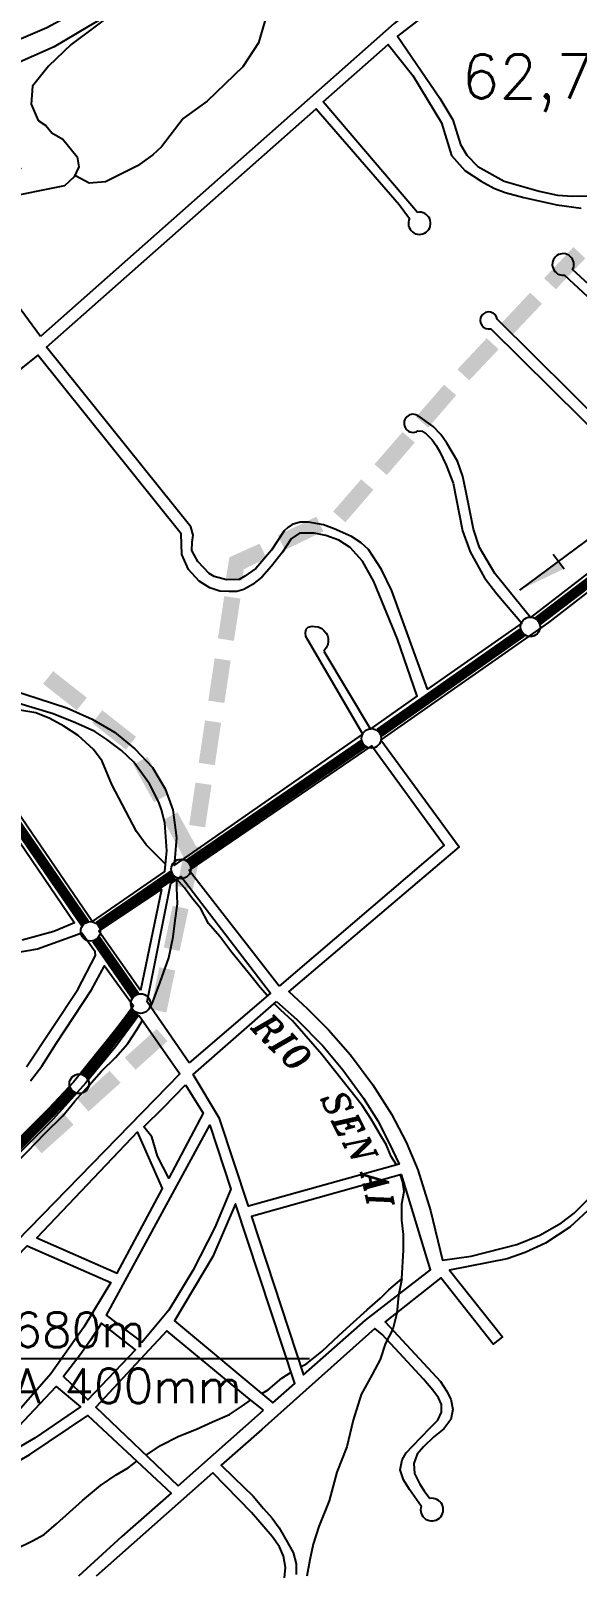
# Model space of a CAD drawing. Extents: x 634485 to 639947, y 7518235 to 7523566.
# Drawn here: x 637661 to 638096, y 7520969 to 7522191 of the extents above; entities that cross this region are included whole.
import ezdxf

# ---------------------------------------------------------------- set-up
doc = ezdxf.new("R2010")
doc.units = 0
doc.header["$LTSCALE"] = 80
doc.header["$MEASUREMENT"] = 0
for name, color, linetype in [('ESTACAO', 5, 'CONTINUOUS'), ('LIMITE-BACIA', 3, 'CONTINUOUS'), ('RIO', 4, 'CONTINUOUS'), ('RUA', 7, 'CONTINUOUS'), ('TEXTO', 5, 'CONTINUOUS'), ('TEXTO2', 5, 'CONTINUOUS')]:
    doc.layers.add(name, color=color, linetype=linetype)
doc.styles.add('GOTHICI', font='ITALICT8.SHX', dxfattribs={"height": 1.641651})
doc.styles.get("Standard").update_dxf_attribs({"font": 'ROMANSBR.shx', "height": 3})

msp = doc.modelspace()

# ---------------------------------------------------------------- linework, layer by layer
at = {"layer": 'ESTACAO'}
for p, q in [((638146.9, 7521817.9), (638050.3, 7521746.1)), ((638077, 7521774.8), (638085.7, 7521763.2))]:
    msp.add_line(p, q, dxfattribs=at)
at = {"layer": 'ESTACAO', "const_width": 8}
for points in [[(638065, 7521721.7), (638172.7, 7521803.6)], [(637938.8, 7521632.8), (638052.4, 7521712.5)], [(637787.4, 7521528.9), (637926, 7521623.9)], [(637715.4, 7521479.3), (637774.6, 7521520)]]:
    msp.add_lwpolyline(points, dxfattribs=at)
at = {"layer": 'ESTACAO', "linetype": 'CONTINUOUS', "const_width": 8}
for points in [[(637704.6, 7521481.3), (637610.3, 7521618.3)], [(637744.5, 7521423.9), (637713.5, 7521468.5)], [(637704.7, 7521359.9), (637744.2, 7521411.3)], [(637618.8, 7521271.6), (637694.5, 7521348.2)]]:
    msp.add_lwpolyline(points, dxfattribs=at)
at = {"layer": 'ESTACAO'}
for centre in [(638058.8, 7521717), (637932.4, 7521628.3), (637932.4, 7521628.3), (637781, 7521524.5), (637709, 7521474.9), (637709, 7521474.9), (637748.9, 7521417.5), (637700, 7521353.7)]:
    msp.add_circle(centre, 7.77, dxfattribs=at)
msp.add_solid([(638085.7, 7521763.2), (638081.3, 7521769), (638050.3, 7521746.1)], dxfattribs=at)
at = {"layer": 'LIMITE-BACIA'}
for points in [[(638093.2, 7522018.9), (638102.6, 7522010), (638069.8, 7521994.1), (638079.2, 7521985.3)], [(638058.7, 7521982.7), (638068.1, 7521973.8), (638035.4, 7521957.9), (638044.7, 7521949.1)], [(638024.2, 7521946.5), (638033.6, 7521937.6), (638000.9, 7521921.7), (638010.3, 7521912.9)], [(637990.2, 7521909.5), (637999.9, 7521901.1), (637967.9, 7521883.8), (637977.6, 7521875.3)], [(637957.2, 7521871.9), (637967, 7521863.5), (637934.9, 7521846.2), (637944.7, 7521837.7)], [(637924.3, 7521834.3), (637934, 7521825.9), (637902, 7521808.6), (637911.7, 7521800.1)], [(637888.7, 7521804.5), (637894.3, 7521792.9), (637858, 7521789.8), (637863.6, 7521778.1)], [(637843.5, 7521783.1), (637849.1, 7521771.5), (637819.8, 7521772.5), (637818.4, 7521756.8)], [(637819.5, 7521772.3), (637832.2, 7521770.4), (637816.8, 7521755.5), (637829.5, 7521753.6)], [(637815.4, 7521741.4), (637828.2, 7521739.5), (637810.4, 7521707.8), (637823.1, 7521705.8)], [(637807.8, 7521692), (637820.5, 7521690.1), (637802.7, 7521658.3), (637815.5, 7521656.4)], [(637706.1, 7521660.7), (637698.1, 7521650.6), (637679.3, 7521681.8), (637671.3, 7521671.7)], [(637745.2, 7521629.6), (637737.2, 7521619.4), (637718.4, 7521650.7), (637710.4, 7521640.5)], [(637800.1, 7521642.6), (637812.9, 7521640.7), (637795.1, 7521608.9), (637807.9, 7521607)], [(637770.8, 7521583.8), (637759.5, 7521577.6), (637754.4, 7521613.6), (637743.1, 7521607.4)], [(637792.5, 7521593.2), (637805.3, 7521591.3), (637787.5, 7521559.5), (637800.2, 7521557.6)], [(637794.5, 7521539.8), (637783.2, 7521533.6), (637778.2, 7521569.6), (637766.9, 7521563.5)], [(637784.9, 7521544.2), (637797.5, 7521541.5), (637777.9, 7521510.8), (637790.5, 7521508.2)], [(637774.4, 7521495.3), (637787, 7521492.6), (637767.3, 7521462), (637779.9, 7521459.3)], [(637763.8, 7521446.4), (637776.4, 7521443.8), (637756.7, 7521413.1), (637769.4, 7521410.4)], [(637761.6, 7521397.3), (637770.2, 7521387.7), (637736.3, 7521374.5), (637744.9, 7521364.9)], [(637724.2, 7521364.1), (637732.9, 7521354.5), (637698.9, 7521341.3), (637707.5, 7521331.7)], [(637686.9, 7521330.8), (637695.5, 7521321.2), (637661.5, 7521308.1), (637670.2, 7521298.5)]]:
    msp.add_solid(points, dxfattribs=at)
at = {"layer": 'RIO', "linetype": 'CONTINUOUS'}
for points in [[(637752.1, 7522224), (637693.7, 7522179.9), (637675.6, 7522162.6), (637662.8, 7522146.9), (637661.9, 7522132.6), (637667.4, 7522119.5), (637673.6, 7522115.5), (637678.2, 7522109.7), (637687.1, 7522104.8), (637698.3, 7522090.6), (637699.6, 7522082.6), (637695.9, 7522074.7), (637688.2, 7522067.7), (637638.3, 7522057.6), (637627.8, 7522048.9), (637612.3, 7522036.5), (637608.9, 7522033.4)], [(637849.5, 7522204.9), (637842.7, 7522181.2), (637830.3, 7522162.2), (637801.8, 7522134.8), (637782.8, 7522121), (637765.4, 7522098.5), (637758.5, 7522092.3), (637746.3, 7522083.4), (637720.9, 7522070.7), (637708, 7522069.7), (637697.2, 7522075.5)], [(637768.8, 7521528.2), (637753.2, 7521543.6), (637745.6, 7521554.4), (637725.9, 7521591.6), (637718.3, 7521610.3), (637711.4, 7521619.5), (637699.3, 7521630.7), (637687.7, 7521638.1), (637676.6, 7521644), (637665.4, 7521648.5), (637652.8, 7521650.7)]]:
    msp.add_lwpolyline(points, dxfattribs=at)
at = {"layer": 'RIO'}
for points in [[(637756.8, 7521414.7), (637758.7, 7521419), (637764.4, 7521434.6), (637771.3, 7521453.9), (637774.8, 7521470.5), (637776.3, 7521483.5), (637778.2, 7521496.8), (637777.8, 7521509.6), (637777.6, 7521516.3)], [(637849.7, 7521423.7), (637843.9, 7521430.3), (637834.5, 7521442.2), (637821.3, 7521458.1), (637811.9, 7521470.8), (637803, 7521481.1), (637796.7, 7521492.7), (637789.6, 7521501.6), (637783.9, 7521509.6), (637777.6, 7521516.3)], [(637952.4, 7521289.3), (637948.2, 7521296), (637944.3, 7521305.4), (637939.7, 7521312.9), (637932.3, 7521325.7), (637925.4, 7521336.2), (637914.3, 7521350.2), (637903.2, 7521364.3), (637893, 7521377.1), (637878.7, 7521393.4), (637869.8, 7521403.7), (637860.1, 7521412.6), (637855.2, 7521417.6)], [(637496.3, 7521139.8), (637506.5, 7521150), (637536.1, 7521178.3), (637553.3, 7521196.8), (637565.1, 7521208.2), (637580.5, 7521221.1), (637590.9, 7521230), (637601.1, 7521241.5), (637616.9, 7521257.5), (637633, 7521273), (637644.5, 7521285.6), (637659, 7521299.8), (637672.6, 7521314.1), (637687, 7521328.3), (637696.5, 7521339.9), (637708, 7521352.5), (637717.8, 7521363.8), (637728.8, 7521374.5), (637738.6, 7521385.7), (637746.1, 7521397.2), (637750, 7521403.8), (637750.3, 7521404.3)], [(637876.3, 7521128.8), (637881.1, 7521131.3), (637893, 7521140.8), (637906.9, 7521153.8), (637918.1, 7521164.1), (637929, 7521174.1), (637939.7, 7521183.3), (637946.3, 7521189.9), (637956.6, 7521198.7), (637958.1, 7521221.4), (637958, 7521233.8), (637956.6, 7521245.2), (637956.6, 7521258.3), (637958.5, 7521268.1), (637957.4, 7521275.6), (637955.5, 7521281.4)], [(637956.6, 7521198.7), (637953.9, 7521185.5), (637952.6, 7521171.4), (637949.6, 7521158.6), (637943.7, 7521147.6), (637939.5, 7521134.6), (637933, 7521122.6), (637924.2, 7521106.6), (637918, 7521086.4), (637912.8, 7521065), (637905, 7521045), (637898.9, 7521022.1), (637890.7, 7521001.8), (637886, 7520987.6), (637883.4, 7520975.2), (637881.1, 7520962.3)], [(637845.2, 7521107.5), (637850.4, 7521110.5), (637861.1, 7521119.7), (637868.5, 7521124.4)], [(637753.2, 7521058.6), (637764.8, 7521066.3), (637779.2, 7521073.5), (637793.4, 7521079.2), (637806, 7521085.1), (637819.5, 7521090.9), (637830, 7521097.8), (637836.3, 7521102.2)], [(637616.9, 7520963.5), (637627.2, 7520971.6), (637638.2, 7520976.9), (637649.9, 7520984.1), (637663, 7520990.3), (637672.1, 7520995.4), (637682, 7521004), (637702.7, 7521022.4), (637716.9, 7521034.3), (637729.5, 7521042.9), (637739, 7521048.4), (637745.9, 7521053.8)]]:
    msp.add_lwpolyline(points, dxfattribs=at)
at = {"layer": 'RUA'}
for points in [[(638183.5, 7522659.8), (637840.4, 7522334.2), (637762.9, 7522260.7), (637740.2, 7522237.6), (637722.4, 7522222.2), (637703, 7522208.7), (637674.4, 7522193.1), (637642.8, 7522179.7), (637600.6, 7522166.7), (637557, 7522159.6), (637523.4, 7522156.7), (637498.3, 7522152.8), (637482.2, 7522148.1)], [(638194.7, 7522648.3), (637852.2, 7522322.4), (637777.1, 7522247.6), (637752.1, 7522224), (637728.7, 7522206.8), (637707, 7522194), (637680, 7522178.2), (637647.7, 7522163.7), (637615.9, 7522153.9), (637584.9, 7522147.8), (637560.9, 7522145.7), (637525.1, 7522141.2), (637502.1, 7522136.4), (637489.9, 7522132.1)], [(638151.2, 7522540.7), (638176, 7522562.3), (638260, 7522464.5), (638261.6, 7522461.5), (638252.5, 7522448.1), (638250.4, 7522436.1), (638252.6, 7522399.1), (638241.5, 7522382.2), (638229, 7522370.2), (638217.7, 7522362.6), (638156.7, 7522334.7), (638093.4, 7522298.4), (638018.6, 7522249.7), (637950.6, 7522196.7), (637669.3, 7521947.9)], [(638099.6, 7522291.5), (638072.9, 7522275.4), (638036.5, 7522251.1), (637953.2, 7522186.7), (637987, 7522137.4), (637997.1, 7522120.1), (638003.2, 7522100.4), (638008.4, 7522092.1), (638017.1, 7522083), (638038, 7522071.4), (638065.8, 7522063.3), (638080.4, 7522060.2), (638092.4, 7522059.5), (638105.5, 7522059.7)], [(637969.2, 7522046.5), (637894, 7522134.4), (637945.8, 7522180), (637965.5, 7522155.2), (637988.3, 7522117.7), (637996.2, 7522091.7), (638006.8, 7522079.8), (638019.8, 7522071.3), (638029.7, 7522065.8), (638038.8, 7522062.4), (638053.7, 7522058.3), (638079.9, 7522052.6), (638099.3, 7522049.8)], [(637669.3, 7521947.9), (637611.7, 7522025.6), (637608.7, 7522033.9), (637613.2, 7522040.3), (637653.5, 7522081.3), (637648, 7522086.6), (637604.7, 7522042), (637596, 7522056.9), (637589, 7522067.4), (637580.5, 7522078.1), (637572.9, 7522085.3), (637563, 7522091.6), (637552.3, 7522095.2), (637539.4, 7522097.8), (637519.4, 7522098.8), (637513.6, 7522099.7), (637508.6, 7522102.3), (637501.1, 7522109), (637482.2, 7522148.1)], [(637969.4, 7521872.7), (637972.8, 7521872.5), (637976.1, 7521870.4), (637980.9, 7521865.6), (637983.9, 7521861.2), (637986.9, 7521856.2), (637992, 7521845.5), (637997.4, 7521831.2), (638004.9, 7521793.4), (638011, 7521776.6), (638022.4, 7521756), (638032.1, 7521743.3), (638052.1, 7521719.8), (637977, 7521667.5), (637948.7, 7521745.5), (637940.5, 7521762.6), (637930.2, 7521778.6), (637924.3, 7521783.7), (637916.7, 7521788.8), (637902.9, 7521795), (637894.3, 7521798.1), (637882.4, 7521800.2), (637875.8, 7521800.3), (637869.4, 7521798.4), (637865.9, 7521796.1), (637863.1, 7521793.4), (637853, 7521777.9), (637840.6, 7521763.4), (637831.8, 7521757.2), (637827.2, 7521754.6), (637817.1, 7521754.4), (637814.4, 7521755.2), (637807.3, 7521756.9), (637803.4, 7521759.5), (637794.5, 7521769), (637789.7, 7521777.8), (637789.8, 7521784.4), (637790.7, 7521790), (637788.8, 7521796.4), (637674.1, 7521939.4), (637888.4, 7522128.8), (637954.4, 7522052.7), (637962.7, 7522041.6)], [(637894.5, 7521697.6), (637931.7, 7521635.6), (637968.9, 7521661.9), (637953.2, 7521707.2), (637934.5, 7521753), (637925.3, 7521769.2), (637915.5, 7521780.1), (637906.6, 7521785.8), (637896.3, 7521789.5), (637886.8, 7521791.5), (637875.3, 7521791.4), (637868.6, 7521787), (637861.6, 7521776.4), (637853.1, 7521765.2), (637845.3, 7521756.5), (637837.8, 7521750.6), (637831, 7521746.7), (637825.4, 7521745.2), (637819, 7521745.2), (637811.9, 7521745.4), (637803.9, 7521748), (637795.5, 7521753.4), (637787, 7521762.5), (637781.6, 7521774.4), (637781, 7521791), (637667.1, 7521933), (637635.8, 7521908.1)], [(638180.5, 7521803.3), (638073.2, 7521720.5), (637940, 7521627.2), (638002.2, 7521542), (637866.8, 7521427.2), (637881.4, 7521413.6), (637898.4, 7521396.6), (637915.9, 7521376.7), (637933.6, 7521353), (637948.5, 7521329.7), (637960, 7521307.4), (637969.3, 7521285.2), (637979.5, 7521252.9), (637989, 7521213.4), (638011.9, 7521216.7), (638048.2, 7521226), (638066.5, 7521233.5), (638083.7, 7521243.1), (638093.6, 7521251), (638106.7, 7521263.9)], [(637634.5, 7521670.5), (637690.1, 7521652.7), (637710.4, 7521643.6), (637728.2, 7521633.2), (637744.4, 7521620), (637758.2, 7521605.3), (637768.5, 7521588.2), (637774.6, 7521571.4), (637777.4, 7521549.3), (637775.5, 7521527.2), (637925.7, 7521631.6), (637882.2, 7521706.1), (637880.4, 7521709.3), (637879.9, 7521712.6), (637880.6, 7521715.1), (637882.2, 7521716.8), (637885.2, 7521717.5), (637887.1, 7521717.3), (637890, 7521717), (637893, 7521715.6), (637894.7, 7521714.1), (637896.4, 7521711.9), (637897.5, 7521710.2), (637898.1, 7521708), (637898.1, 7521705.4), (637897.8, 7521702.9), (637896.4, 7521700.2), (637894.5, 7521697.6)], [(637609.9, 7521629.7), (637710.5, 7521482.8), (637768.2, 7521522.6), (637769.3, 7521533.7), (637769.8, 7521539), (637768.2, 7521561.1), (637765.5, 7521571.5), (637763.3, 7521577.7), (637756, 7521592.2), (637743.4, 7521609.4), (637733.7, 7521618.7), (637722, 7521627.5), (637712.5, 7521633.7), (637697, 7521640.8), (637679.4, 7521647.9), (637643.3, 7521658.6)], [(637603.5, 7521618), (637696.4, 7521481.7), (637679.8, 7521474.7), (637654.6, 7521467.9)], [(637859.1, 7521431.3), (637787.4, 7521523.2), (637932.7, 7521622.3), (637990.4, 7521543.4), (637859.1, 7521431.3)], [(637787.5, 7521370.4), (637754, 7521418.8), (637772.8, 7521513.3), (637781.1, 7521518.5), (637852.3, 7521425.9), (637787.5, 7521370.4)], [(637748.9, 7521427.9), (637715.7, 7521475), (637765.6, 7521508.3), (637748.9, 7521427.9)], [(637658.2, 7521367.3), (637698.9, 7521428.7), (637713, 7521455.6), (637712.8, 7521458.6), (637702.2, 7521473.6), (637666.9, 7521460.8), (637648.3, 7521457.5)], [(637661.3, 7521356.2), (637670.3, 7521367.7), (637681.7, 7521385.7), (637709.8, 7521428.4), (637720.2, 7521447.4), (637743.2, 7521415.8), (637732.6, 7521401.1), (637714.1, 7521378.1), (637695.6, 7521355.1), (637675.7, 7521333.8), (637649, 7521307.2)], [(637856.9, 7521419.1), (637873.1, 7521404.9), (637893.8, 7521383.9), (637909.8, 7521364.7), (637926.1, 7521342.3), (637937.6, 7521324.3), (637946.7, 7521306.6), (637954.5, 7521289.9), (637834.8, 7521256.5), (637811.6, 7521326.1), (637790.6, 7521361.1), (637856.9, 7521419.1)], [(637747.4, 7521408.4), (637729, 7521383), (637705.2, 7521354.4), (637679.4, 7521325.7), (637653.1, 7521299.3), (637630.4, 7521277.2), (637577, 7521223.8), (637535.4, 7521182.6), (637494.4, 7521141.7)], [(637747.4, 7521408.4), (637780.2, 7521361.7), (637530.3, 7521105.7)], [(637746.4, 7521315.4), (637666.3, 7521231.3), (637730.1, 7521203.2), (637766.4, 7521270.6), (637746.4, 7521315.4)], [(638108, 7521256.2), (638090.3, 7521239.7), (638071, 7521226.9), (638054.8, 7521219.5), (638040.5, 7521214.6), (637994.6, 7521205.6), (638036.8, 7521152.6), (638029.4, 7521146.7), (637987.6, 7521199.5), (637943.3, 7521164.4), (637987.4, 7521117), (637992.2, 7521109.5), (637995.5, 7521103), (637997.2, 7521094.8), (637995.7, 7521086.9), (637990.1, 7521079.5), (637982, 7521073.1), (637974, 7521065), (637968.8, 7521059.4), (637966.3, 7521051.9), (637966.7, 7521043.8), (637971, 7521035.3), (637974.5, 7521030.2), (637978.9, 7521024)], [(637972.1, 7521018), (637962.8, 7521031.2), (637958, 7521038.8), (637955.3, 7521046.8), (637956.9, 7521054.7), (637960.2, 7521060.4), (637965.5, 7521065.8), (637972, 7521072.7), (637979.3, 7521080.3), (637985.4, 7521086.3), (637988.1, 7521092.7), (637988.1, 7521098.7), (637985.7, 7521104), (637981.4, 7521110.2), (637974, 7521118.8), (637958, 7521136.1), (637941, 7521154.4), (637935.3, 7521159.3), (637845.2, 7521078.9), (637812.9, 7521050.6), (637823.1, 7521040.7), (637838.5, 7521025.8), (637846.7, 7521016.2), (637853.6, 7521008.3), (637859, 7521000.7), (637864.5, 7520991.5), (637870.3, 7520981.1), (637872.6, 7520972.1), (637872.7, 7520963.7)], [(637846.5, 7521094.2), (637833.8, 7521104.2), (637769.6, 7521157.2), (637713.3, 7521096.7), (637778.8, 7521034.1)], [(637523.1, 7520965.1), (637560, 7520997.3), (637590.5, 7521020.1), (637608.7, 7521030.4), (637629.5, 7521041), (637660.8, 7521059.1), (637706.9, 7521090.1), (637773.2, 7521028.3), (637734, 7520993.8), (637699.4, 7520962.2)], [(637778.8, 7521034.1), (637846.5, 7521094.2)], [(637862.9, 7520955.7), (637864.1, 7520969.1), (637862.4, 7520978.2), (637859.4, 7520985.5), (637853.4, 7520993.9), (637837.1, 7521012.8), (637806.2, 7521044.4), (637713.4, 7520962.4)]]:
    msp.add_lwpolyline(points, dxfattribs=at)
for points in [[(638218.7, 7521885.2), (638092.5, 7522001.1, 4.099427), (638086, 7521996.6), (638213.8, 7521878.2)], [(638179, 7521816.5), (638090.8, 7521903.7), (638032.5, 7521961.6, 2.585049), (638027.4, 7521954), (638171.7, 7521811.3), (638059, 7521724.3), (638030.5, 7521759.4), (638018.4, 7521780.2), (638013.6, 7521794.7), (638010.2, 7521811.9), (638007.9, 7521823.9), (638005.1, 7521836.6), (638000.8, 7521848.8), (637992.5, 7521863.1), (637987.8, 7521869.8), (637981.5, 7521876.2), (637969.4, 7521885)]]:
    msp.add_lwpolyline(points, format="xyb", dxfattribs=at)
for points in [[(637784.7, 7521352.9), (637798.6, 7521330.3), (637771.4, 7521278.7), (637762.4, 7521296.3), (637757.7, 7521311.5), (637751.4, 7521319.4), (637767.1, 7521334.9)], [(637807.8, 7521239.6), (637790.4, 7521205.3), (637771.2, 7521173.7), (637750.2, 7521148.4), (637721.8, 7521169.7), (637803.8, 7521320.9), (637820.6, 7521269.9)], [(637956.3, 7521281.6), (637837.2, 7521248.1), (637878.5, 7521122.3), (637927.7, 7521165.9), (637979.5, 7521205.8)], [(637806.4, 7521216.3), (637775.9, 7521165.2), (637854, 7521100.2), (637871.5, 7521115.4), (637824.3, 7521258.2)], [(637534.4, 7521097.3), (637658.7, 7521224.9), (637725.3, 7521195.7), (637703.7, 7521160.2), (637677.5, 7521123.1), (637633.8, 7521073.4), (637586.8, 7521030.4), (637536.3, 7521094.6)], [(637700.9, 7521138.3), (637687.6, 7521120.9), (637706.8, 7521102.4), (637744.9, 7521142.3), (637717.7, 7521163.5), (637708.9, 7521150)], [(637618.1, 7521045.8), (637681.7, 7521113), (637701.1, 7521096.9), (637665, 7521072.2), (637621.2, 7521046.8)]]:
    msp.add_lwpolyline(points, close=True, dxfattribs=at)
for centre, radius, start, end in [((637970.7, 7522037.8), 8.85, 154.6475, 99.9894), ((637965.6, 7521878.8), 7.19, 50.0179, 301.9847), ((637980.6, 7521015.2), 9.01, 161.3662, 101.0542)]:
    msp.add_arc(centre, radius, start, end, dxfattribs=at)
at = {"layer": 'TEXTO'}
msp.add_line((637544.1, 7521135.3), (637883.3, 7521135.3), dxfattribs=at)

# ---------------------------------------------------------------- texts
at = {"layer": 'RIO', "style": 'GOTHICI'}
for s, rotation, p in [('RIO', 314.7763, (637836.2, 7521398.1)), ('SEN', 297.0325, (637891.8, 7521342.2)), ('AI', 282.0644, (637924.5, 7521282.1))]:
    msp.add_text(s, height=20, rotation=rotation, dxfattribs=at).set_placement(p)
at = {"layer": 'TEXTO'}
for s, p in [('CT3-680m', (637549.1, 7521144.3)), ('%%237250 A 400mm', (637549.1, 7521099.8))]:
    msp.add_text(s, height=27.5, dxfattribs=at).set_placement(p)
at = {"layer": 'TEXTO2'}
msp.add_text('62,7ha', height=35, dxfattribs=at).set_placement((638004.3, 7522137.1))

doc.saveas('drawing.dxf')
